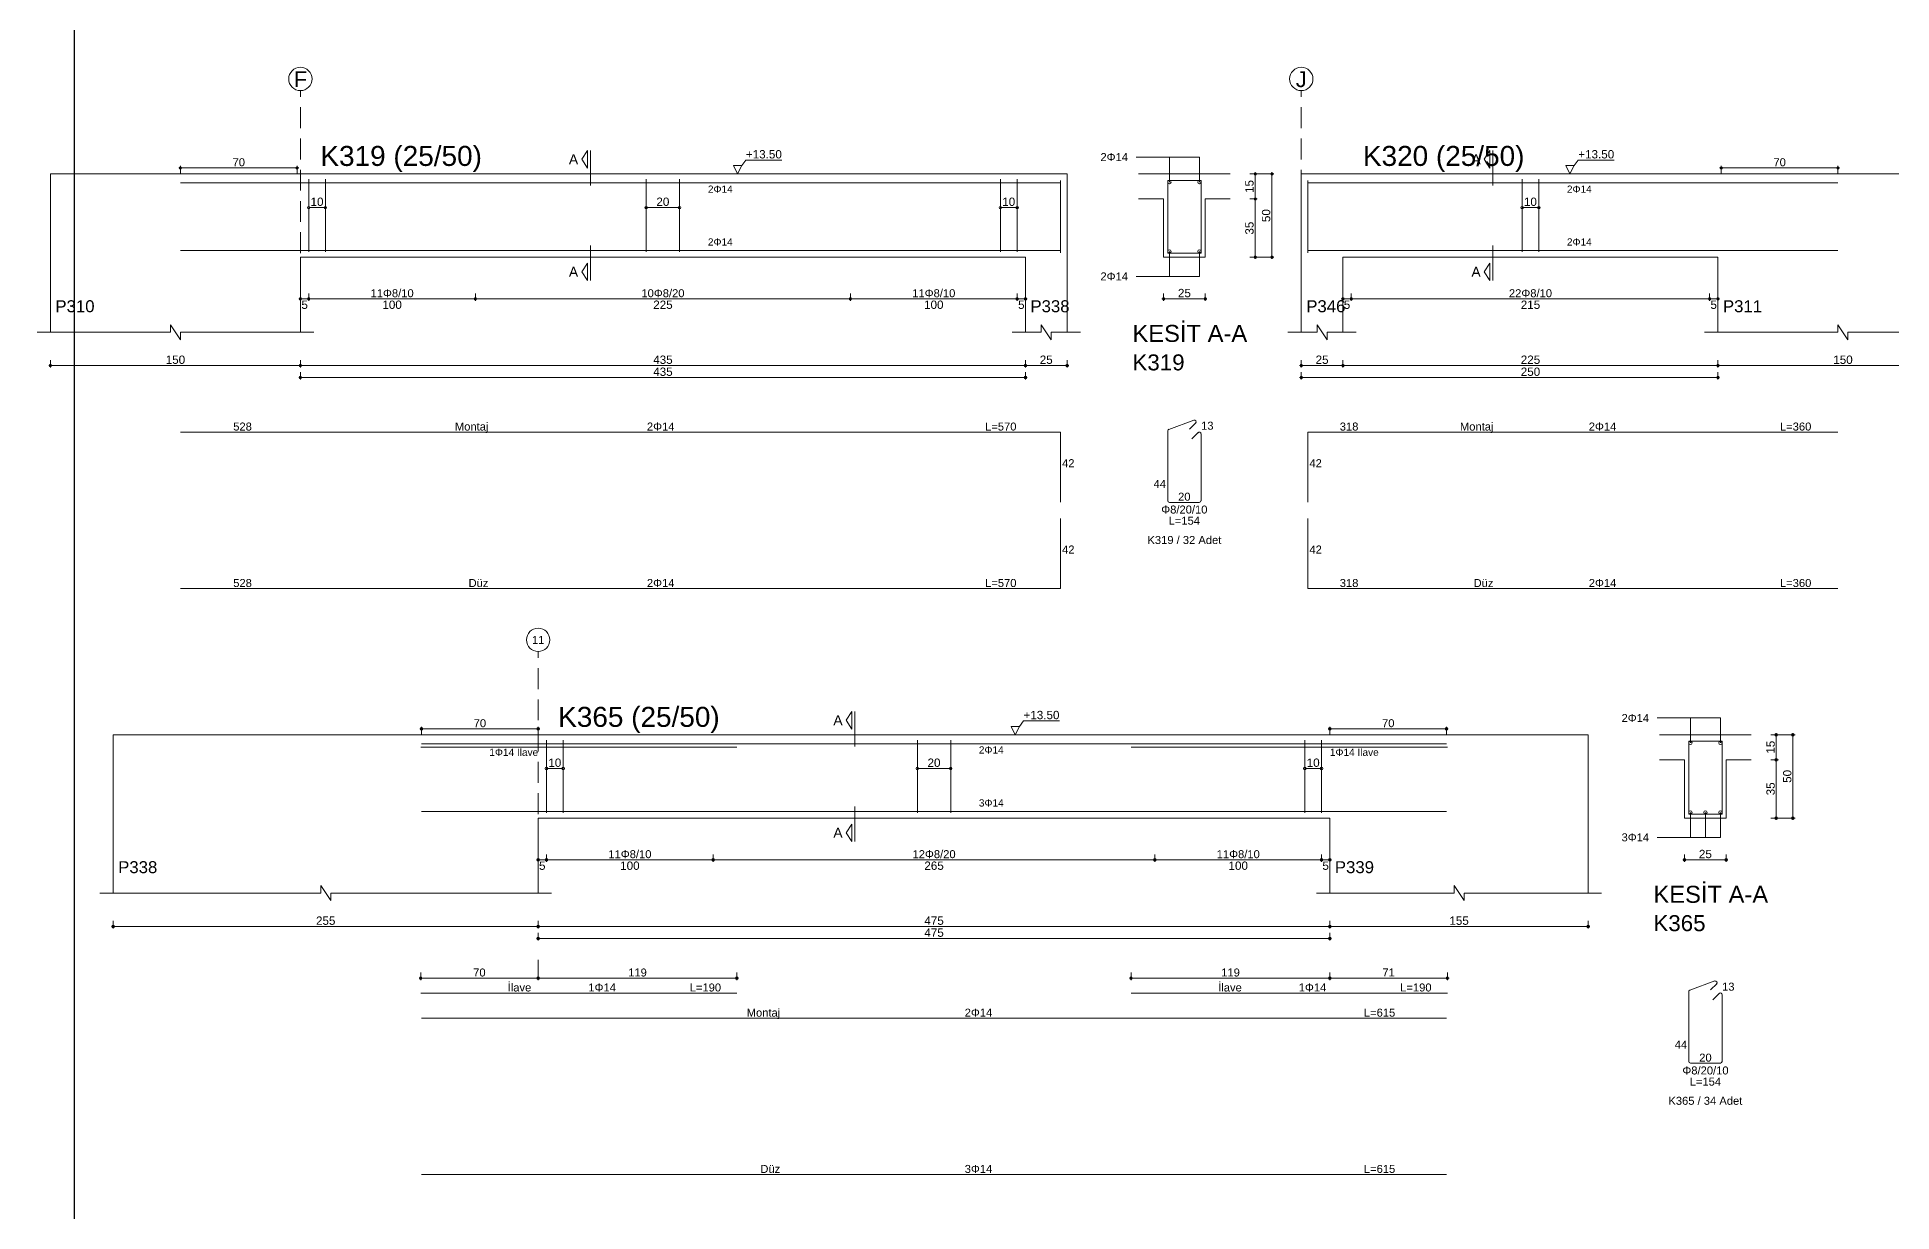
# Model space of a CAD drawing. Header units: millimetres. Extents: x 23801 to 80069, y 9628 to 14137.
# Drawn here: x 68169 to 69839, y 11990 to 13048 of the extents above; entities that cross this region are included whole.
import ezdxf

# ---------------------------------------------------------------- set-up
doc = ezdxf.new("R2010")
doc.units = ezdxf.units.MM
doc.linetypes.add('DASHDOT2', pattern=[12.7, 6.35, -3.175, 0, -3.175])
doc.linetypes.add('DASHED4', pattern=[18.75, 12.5, -6.25])
doc.layers.add('aks', color=251, linetype='DASHDOT2', lineweight=35)
for name, color, linetype in [('Donatı Topl. Uzun. Yazısı', 7, 'Continuous'), ('Donatı Uz. Yazısı', 7, 'Continuous'), ('Donatı Yazısı', 7, 'Continuous'), ('Donatı Çizgisi', 7, 'Continuous'), ('Kiriş', 7, 'Continuous'), ('Standart', 7, 'Continuous'), ('Ölçülendirme', 7, 'Continuous')]:
    doc.layers.add(name, color=color, linetype=linetype)
doc.styles.add('arial_1_18', font='arial.ttf', dxfattribs={"height": 0.2})

# ---------------------------------------------------------------- blocks, each defined once
blk = doc.blocks.new('IDE213Entity7535')
at = {"layer": 'aks', "color": 30, "linetype": 'DASHED4', "lineweight": 5}
blk.add_lwpolyline([(7955.6, 2001.7), (7955.6, 2136.7)], dxfattribs=at)
at = {"layer": 'aks', "color": 1, "linetype": 'Continuous', "lineweight": 5}
blk.add_circle((7955.6, 2143.7), 7, dxfattribs=at)
at = {"layer": 'Donatı Çizgisi', "color": 5, "linetype": 'Continuous', "lineweight": 5}
for points in [[(7883.6, 2081.3), (8411.6, 2081.3)], [(7960.6, 2039.9), (7960.6, 2083.5)], [(7970.6, 2039.9), (7970.6, 2083.5)], [(8163.1, 2039.9), (8163.1, 2083.5)], [(8183.1, 2039.9), (8183.1, 2083.5)], [(8375.6, 2039.9), (8375.6, 2083.5)], [(8385.6, 2039.9), (8385.6, 2083.5)], [(8411.6, 2039.3), (8411.6, 2082.7)], [(8476, 2039.2), (8476, 2082.8)], [(8476, 2082.8), (8496, 2082.8)], [(8496, 2039.2), (8496, 2082.8)], [(7883.6, 2040.7), (8411.6, 2040.7)], [(8476, 2039.2), (8496, 2039.2)], [(8476.6, 1933.4), (8491.6, 1938.9)], [(8489.1, 1933.6), (8492.7, 1937.2)], [(7883.6, 1931.7), (8411.6, 1931.7)], [(8411.6, 1889.7), (8411.6, 1931.7)], [(8476, 1890.6), (8476, 1932.5)], [(8490.4, 1927.7), (8494.2, 1931.5)], [(8496, 1890.6), (8496, 1930.7)], [(8477, 1889.6), (8494.9, 1889.6)], [(8411.6, 1837.9), (8411.6, 1879.9)], [(7883.6, 1837.9), (8411.6, 1837.9)]]:
    blk.add_lwpolyline(points, dxfattribs=at)
for centre in [(8477, 2081.8), (8495, 2081.8), (8477, 2040.2), (8495, 2040.2)]:
    blk.add_circle(centre, 1, dxfattribs=at)
for centre, start, end in [((8492, 1937.9), 315, 110), ((8477, 1932.5), 110, 180), ((8494.9, 1930.7), 0, 135), ((8477, 1890.6), 180, 270), ((8494.9, 1890.6), 270, 0)]:
    blk.add_arc(centre, 1.02, start, end, dxfattribs=at)
at = {"layer": 'Kiriş', "color": 1, "linetype": 'Continuous', "lineweight": 5}
for points in [[(7805.6, 1991.7), (7805.6, 2086.7)], [(7805.6, 2086.7), (8415.6, 2086.7)], [(8415.6, 1991.7), (8415.6, 2086.7)], [(8458.5, 2086.7), (8513.5, 2086.7)], [(8458.5, 2071.7), (8473.5, 2071.7)], [(8473.5, 2036.7), (8473.5, 2071.7)], [(8498.5, 2071.7), (8513.5, 2071.7)], [(8498.5, 2036.7), (8498.5, 2071.7)], [(7955.6, 2036.7), (8390.6, 2036.7)], [(7955.6, 1991.7), (7955.6, 2036.7)], [(8390.6, 1991.7), (8390.6, 2036.7)], [(8473.5, 2036.7), (8498.5, 2036.7)], [(7883.6, 1987.2), (7877.6, 1996.2)], [(7877.6, 1991.7), (7877.6, 1996.2)], [(8406.1, 1987.2), (8400.1, 1996.2)], [(8400.1, 1991.7), (8400.1, 1996.2)], [(7797.6, 1991.7), (7877.6, 1991.7)], [(7883.6, 1991.7), (7963.6, 1991.7)], [(7883.6, 1987.2), (7883.6, 1991.7)], [(8382.6, 1991.7), (8400.1, 1991.7)], [(8406.1, 1991.7), (8423.6, 1991.7)], [(8406.1, 1987.2), (8406.1, 1991.7)]]:
    blk.add_lwpolyline(points, dxfattribs=at)
at = {"layer": 'Ölçülendirme', "color": 1, "linetype": 'Continuous', "lineweight": 5}
for points in [[(8124.4, 2095.5), (8127.9, 2100.7)], [(8127.9, 2090.2), (8124.4, 2095.5)], [(8127.9, 2090.2), (8127.9, 2100.7)], [(8129.6, 2079.7), (8129.6, 2100.7)], [(8220.4, 2091.7), (8222.9, 2095)], [(8222.9, 2095), (8244.4, 2095)], [(8457, 2096.8), (8495, 2096.8)], [(8477, 2081.8), (8477, 2096.8)], [(8495, 2081.8), (8495, 2096.8)], [(7882.6, 2090.3), (7954.6, 2090.3)], [(7883.6, 2087.1), (7883.6, 2091.6)], [(7953.6, 2087.1), (7953.6, 2091.6)], [(8217.9, 2086.7), (8215.4, 2091.7)], [(8215.4, 2091.7), (8220.4, 2091.7)], [(8220.4, 2091.7), (8217.9, 2086.7)], [(8217.9, 2086.7), (8217.9, 2086.7)], [(8525.2, 2086.7), (8539.7, 2086.7)], [(8528.5, 2035.7), (8528.5, 2087.7)], [(8538.5, 2035.7), (8538.5, 2087.7)], [(8525.2, 2071.7), (8529.7, 2071.7)], [(7960.6, 2066.5), (7970.6, 2066.5)], [(8163.1, 2066.5), (8183.1, 2066.5)], [(8375.6, 2066.5), (8385.6, 2066.5)], [(8129.6, 2022.7), (8129.6, 2043.7)], [(8477, 2025.2), (8477, 2040.2)], [(8495, 2025.2), (8495, 2040.2)], [(8525.2, 2036.7), (8539.7, 2036.7)], [(8124.4, 2028), (8127.9, 2033.2)], [(8127.9, 2022.7), (8124.4, 2028)], [(8127.9, 2022.7), (8127.9, 2033.2)], [(7955.6, 2010.5), (7955.6, 2015)], [(7960.6, 2010.5), (7960.6, 2015)], [(8060.6, 2010.5), (8060.6, 2015)], [(8285.6, 2010.5), (8285.6, 2015)], [(8385.6, 2010.5), (8385.6, 2015)], [(8390.6, 2010.5), (8390.6, 2015)], [(8457, 2025.2), (8495, 2025.2)], [(8473.5, 2010.5), (8473.5, 2015)], [(8498.5, 2010.5), (8498.5, 2015)], [(7954.6, 2011.7), (8391.6, 2011.7)], [(8472.5, 2011.7), (8499.5, 2011.7)], [(7804.6, 1971.7), (8416.6, 1971.7)], [(7805.6, 1970.5), (7805.6, 1975)], [(7955.6, 1970.5), (7955.6, 1975)], [(8390.6, 1970.5), (8390.6, 1975)], [(8415.6, 1970.5), (8415.6, 1975)], [(7954.6, 1964.5), (8391.6, 1964.5)], [(7955.6, 1963.3), (7955.6, 1967.8)], [(8390.6, 1963.3), (8390.6, 1967.8)]]:
    blk.add_lwpolyline(points, dxfattribs=at)
for centre in [(7883.6, 2090.3), (7953.6, 2090.3), (8528.5, 2086.7), (8538.5, 2086.7), (8528.5, 2071.7), (7960.6, 2066.5), (7970.6, 2066.5), (8163.1, 2066.5), (8183.1, 2066.5), (8375.6, 2066.5), (8385.6, 2066.5), (8528.5, 2036.7), (8538.5, 2036.7), (7955.6, 2011.7), (7960.6, 2011.7), (7960.6, 2011.7), (8060.6, 2011.7), (8060.6, 2011.7), (8285.6, 2011.7), (8285.6, 2011.7), (8385.6, 2011.7), (8385.6, 2011.7), (8390.6, 2011.7), (8473.5, 2011.7), (8498.5, 2011.7), (7805.6, 1971.7), (7955.6, 1971.7), (7955.6, 1971.7), (8390.6, 1971.7), (8390.6, 1971.7), (8415.6, 1971.7), (7955.6, 1964.5), (8390.6, 1964.5)]:
    blk.add_circle(centre, 0.75, dxfattribs=at)
at = {"layer": 'aks', "color": 1, "linetype": 'Continuous', "lineweight": 5, "style": 'arial_1_18'}
blk.add_text('F', height=9.45, dxfattribs=at).set_placement((7951.6, 2138.8))
at = {"layer": 'Donatı Topl. Uzun. Yazısı', "color": 1, "linetype": 'Continuous', "lineweight": 5, "style": 'arial_1_18'}
for s, p in [('L=570', (8366.4, 1932.7)), ('L=154', (8476.5, 1876.2)), ('L=570', (8366.4, 1838.8))]:
    blk.add_text(s, height=4.8, dxfattribs=at).set_placement(p)
at = {"layer": 'Donatı Uz. Yazısı', "color": 1, "linetype": 'Continuous', "lineweight": 5, "style": 'arial_1_18'}
for s, p in [('528', (7915.3, 1932.7)), ('13', (8496, 1933.2)), ('42', (8412.6, 1910.7)), ('44', (8467.5, 1898.3)), ('20', (8482.2, 1890.6)), ('42', (8412.6, 1858.9)), ('528', (7915.3, 1838.8))]:
    blk.add_text(s, height=4.8, dxfattribs=at).set_placement(p)
at = {"layer": 'Donatı Yazısı', "color": 5, "linetype": 'Continuous', "lineweight": 5, "style": 'arial_1_18'}
for s, p in [('2Φ14', (8435.6, 2094.4)), ('2Φ14', (8435.6, 2022.8)), ('2Φ14', (8163.5, 1932.7)), ('Φ8/20/10', (8472.1, 1882.9)), ('K319 / 32 Adet', (8463.8, 1864.6)), ('2Φ14', (8163.5, 1838.8))]:
    blk.add_text(s, height=4.8, dxfattribs=at).set_placement(p)
for p in [(8200.1, 2075.4), (8200.1, 2043.7)]:
    blk.add_text('2Φ14', height=4.32, rotation=360, dxfattribs=at).set_placement(p)
at = {"layer": 'Donatı Yazısı', "color": 1, "linetype": 'Continuous', "lineweight": 5, "style": 'arial_1_18'}
for s, p in [('Montaj', (8048.3, 1932.7)), ('Düz', (8056.5, 1838.8))]:
    blk.add_text(s, height=4.8, dxfattribs=at).set_placement(p)
at = {"layer": 'Kiriş', "color": 1, "linetype": 'Continuous', "lineweight": 5, "style": 'arial_1_18'}
for s, height, p in [('K319 (25/50)', 12, (7967.6, 2091.5)), ('P310', 7.2, (7808.6, 2003.7)), ('P338', 7.2, (8393.6, 2003.7)), ('KESİT A-A', 10.2, (8454.8, 1985.9)), ('K319', 9.6, (8454.8, 1968.8))]:
    blk.add_text(s, height=height, dxfattribs=at).set_placement(p)
at = {"layer": 'Ölçülendirme', "color": 1, "linetype": 'Continuous', "lineweight": 5, "style": 'arial_1_18'}
for s, height, p in [('70', 4.8, (7914.9, 2091.3)), ('A', 5.95, (8116.7, 2092.5)), ('+13.50', 5, (8222.9, 2096)), ('A', 5.95, (8116.7, 2025)), ('25', 5, (8482.1, 2012.7)), ('5', 5, (7956.2, 2005.7)), ('100', 5, (8004.8, 2005.7)), ('225', 5, (8167.3, 2005.7)), ('100', 5, (8329.8, 2005.7)), ('5', 5, (8386.2, 2005.7)), ('150', 5, (7874.8, 1972.7)), ('435', 5, (8167.3, 1972.7)), ('435', 5, (8167.3, 1965.5)), ('25', 5, (8399.2, 1972.7))]:
    blk.add_text(s, height=height, dxfattribs=at).set_placement(p)
for s, rotation, p in [('15', 90, (8527.5, 2075.3)), ('10', 360, (7961.7, 2067.5)), ('20', 360, (8169.2, 2067.5)), ('10', 360, (8376.7, 2067.5)), ('50', 90, (8537.5, 2057.8)), ('35', 90, (8527.5, 2050.3))]:
    blk.add_text(s, height=5, rotation=rotation, dxfattribs=at).set_placement(p)
at = {"layer": 'Ölçülendirme', "color": 5, "linetype": 'Continuous', "lineweight": 5, "style": 'arial_1_18'}
for s, p in [('11Φ8/10', (7997.7, 2012.7)), ('10Φ8/20', (8160.2, 2012.7)), ('11Φ8/10', (8322.7, 2012.7))]:
    blk.add_text(s, height=4.8, dxfattribs=at).set_placement(p)
blk = doc.blocks.new('IDE213Entity7536')
at = {"layer": 'aks', "color": 30, "linetype": 'DASHED4', "lineweight": 5}
blk.add_lwpolyline([(8556.1, 2001.7), (8556.1, 2136.7)], dxfattribs=at)
at = {"layer": 'aks', "color": 1, "linetype": 'Continuous', "lineweight": 5}
blk.add_circle((8556.1, 2143.7), 7, dxfattribs=at)
at = {"layer": 'Donatı Çizgisi', "color": 5, "linetype": 'Continuous', "lineweight": 5}
for points in [[(8560.1, 2039.3), (8560.1, 2082.7)], [(8560.1, 2081.3), (8878.1, 2081.3)], [(8688.6, 2039.9), (8688.6, 2083.5)], [(8698.6, 2039.9), (8698.6, 2083.5)], [(9016.4, 2039.2), (9016.4, 2082.8)], [(9016.4, 2082.8), (9036.4, 2082.8)], [(9036.4, 2039.2), (9036.4, 2082.8)], [(8560.1, 2040.7), (8878.1, 2040.7)], [(9016.4, 2039.2), (9036.4, 2039.2)], [(9017.1, 1933.4), (9032.1, 1938.9)], [(9029.5, 1933.6), (9033.2, 1937.2)], [(8560.1, 1889.7), (8560.1, 1931.7)], [(8560.1, 1931.7), (8878.1, 1931.7)], [(9016.4, 1890.6), (9016.4, 1932.5)], [(9030.9, 1927.7), (9034.7, 1931.5)], [(9036.4, 1890.6), (9036.4, 1930.7)], [(9017.4, 1889.6), (9035.4, 1889.6)], [(8560.1, 1837.9), (8560.1, 1879.9)], [(8560.1, 1837.9), (8878.1, 1837.9)]]:
    blk.add_lwpolyline(points, dxfattribs=at)
for centre in [(9017.4, 2081.8), (9035.4, 2081.8), (9017.4, 2040.2), (9035.4, 2040.2)]:
    blk.add_circle(centre, 1, dxfattribs=at)
for centre, start, end in [((9032.4, 1937.9), 315, 110), ((9017.4, 1932.5), 110, 180), ((9035.4, 1930.7), 0, 135), ((9017.4, 1890.6), 180, 270), ((9035.4, 1890.6), 270, 0)]:
    blk.add_arc(centre, 1.02, start, end, dxfattribs=at)
at = {"layer": 'Kiriş', "color": 1, "linetype": 'Continuous', "lineweight": 5}
for points in [[(8556.1, 1991.7), (8556.1, 2086.7)], [(8556.1, 2086.7), (8956.1, 2086.7)], [(8956.1, 1991.7), (8956.1, 2086.7)], [(8998.9, 2086.7), (9053.9, 2086.7)], [(8998.9, 2071.7), (9013.9, 2071.7)], [(9013.9, 2036.7), (9013.9, 2071.7)], [(9038.9, 2071.7), (9053.9, 2071.7)], [(9038.9, 2036.7), (9038.9, 2071.7)], [(8581.1, 2036.7), (8806.1, 2036.7)], [(8581.1, 1991.7), (8581.1, 2036.7)], [(8806.1, 1991.7), (8806.1, 2036.7)], [(9013.9, 2036.7), (9038.9, 2036.7)], [(8571.6, 1987.2), (8565.6, 1996.2)], [(8565.6, 1991.7), (8565.6, 1996.2)], [(8884.1, 1987.2), (8878.1, 1996.2)], [(8878.1, 1991.7), (8878.1, 1996.2)], [(8548.1, 1991.7), (8565.6, 1991.7)], [(8571.6, 1991.7), (8589.1, 1991.7)], [(8571.6, 1987.2), (8571.6, 1991.7)], [(8798.1, 1991.7), (8878.1, 1991.7)], [(8884.1, 1991.7), (8964.1, 1991.7)], [(8884.1, 1987.2), (8884.1, 1991.7)]]:
    blk.add_lwpolyline(points, dxfattribs=at)
at = {"layer": 'Ölçülendirme', "color": 1, "linetype": 'Continuous', "lineweight": 5}
for points in [[(8665.8, 2095.5), (8669.3, 2100.7)], [(8669.3, 2090.2), (8665.8, 2095.5)], [(8669.3, 2090.2), (8669.3, 2100.7)], [(8671.1, 2079.7), (8671.1, 2100.7)], [(8719.8, 2091.7), (8722.3, 2095)], [(8722.3, 2095), (8743.9, 2095)], [(8997.4, 2096.8), (9035.4, 2096.8)], [(9017.4, 2081.8), (9017.4, 2096.8)], [(9035.4, 2081.8), (9035.4, 2096.8)], [(8717.3, 2086.7), (8714.8, 2091.7)], [(8714.8, 2091.7), (8719.8, 2091.7)], [(8719.8, 2091.7), (8717.3, 2086.7)], [(8717.3, 2086.7), (8717.3, 2086.7)], [(8807.1, 2090.3), (8879.1, 2090.3)], [(8808.1, 2087.1), (8808.1, 2091.6)], [(8878.1, 2087.1), (8878.1, 2091.6)], [(9065.7, 2086.7), (9080.2, 2086.7)], [(9068.9, 2035.7), (9068.9, 2087.7)], [(9078.9, 2035.7), (9078.9, 2087.7)], [(9065.7, 2071.7), (9070.2, 2071.7)], [(8688.6, 2066.5), (8698.6, 2066.5)], [(8671.1, 2022.7), (8671.1, 2043.7)], [(9017.4, 2025.2), (9017.4, 2040.2)], [(9035.4, 2025.2), (9035.4, 2040.2)], [(9065.7, 2036.7), (9080.2, 2036.7)], [(8665.8, 2028), (8669.3, 2033.2)], [(8669.3, 2022.7), (8665.8, 2028)], [(8669.3, 2022.7), (8669.3, 2033.2)], [(8581.1, 2010.5), (8581.1, 2015)], [(8586.1, 2010.5), (8586.1, 2015)], [(8801.1, 2010.5), (8801.1, 2015)], [(8806.1, 2010.5), (8806.1, 2015)], [(8997.4, 2025.2), (9035.4, 2025.2)], [(9013.9, 2010.5), (9013.9, 2015)], [(9038.9, 2010.5), (9038.9, 2015)], [(8580.1, 2011.7), (8807.1, 2011.7)], [(9012.9, 2011.7), (9039.9, 2011.7)], [(8555.1, 1971.7), (8957.1, 1971.7)], [(8556.1, 1970.5), (8556.1, 1975)], [(8581.1, 1970.5), (8581.1, 1975)], [(8806.1, 1970.5), (8806.1, 1975)], [(8956.1, 1970.5), (8956.1, 1975)], [(8555.1, 1964.5), (8807.1, 1964.5)], [(8556.1, 1963.3), (8556.1, 1967.8)], [(8806.1, 1963.3), (8806.1, 1967.8)]]:
    blk.add_lwpolyline(points, dxfattribs=at)
for centre in [(8808.1, 2090.3), (8878.1, 2090.3), (9068.9, 2086.7), (9078.9, 2086.7), (9068.9, 2071.7), (8688.6, 2066.5), (8698.6, 2066.5), (9068.9, 2036.7), (9078.9, 2036.7), (8581.1, 2011.7), (8586.1, 2011.7), (8586.1, 2011.7), (8801.1, 2011.7), (8801.1, 2011.7), (8806.1, 2011.7), (9013.9, 2011.7), (9038.9, 2011.7), (8556.1, 1971.7), (8581.1, 1971.7), (8581.1, 1971.7), (8806.1, 1971.7), (8806.1, 1971.7), (8956.1, 1971.7), (8556.1, 1964.5), (8806.1, 1964.5)]:
    blk.add_circle(centre, 0.75, dxfattribs=at)
at = {"layer": 'aks', "color": 1, "linetype": 'Continuous', "lineweight": 5, "style": 'arial_1_18'}
blk.add_text('J', height=9.45, dxfattribs=at).set_placement((8552.8, 2138.8))
at = {"layer": 'Donatı Topl. Uzun. Yazısı', "color": 1, "linetype": 'Continuous', "lineweight": 5, "style": 'arial_1_18'}
for s, p in [('L=360', (8843.3, 1932.7)), ('L=154', (9017, 1876.2)), ('L=360', (8843.3, 1838.8))]:
    blk.add_text(s, height=4.8, dxfattribs=at).set_placement(p)
at = {"layer": 'Donatı Uz. Yazısı', "color": 1, "linetype": 'Continuous', "lineweight": 5, "style": 'arial_1_18'}
for s, p in [('318', (8579.2, 1932.7)), ('13', (9036.4, 1933.2)), ('42', (8561, 1910.7)), ('44', (9008, 1898.3)), ('20', (9022.7, 1890.6)), ('42', (8561, 1858.9)), ('318', (8579.2, 1838.8))]:
    blk.add_text(s, height=4.8, dxfattribs=at).set_placement(p)
at = {"layer": 'Donatı Yazısı', "color": 5, "linetype": 'Continuous', "lineweight": 5, "style": 'arial_1_18'}
for s, p in [('2Φ14', (8976.1, 2094.4)), ('2Φ14', (8976.1, 2022.8)), ('2Φ14', (8728.6, 1932.7)), ('Φ8/10', (9017.2, 1882.9)), ('K320 / 22 Adet', (9004.2, 1864.6)), ('2Φ14', (8728.6, 1838.8))]:
    blk.add_text(s, height=4.8, dxfattribs=at).set_placement(p)
for p in [(8715.5, 2075.4), (8715.5, 2043.7)]:
    blk.add_text('2Φ14', height=4.32, rotation=360, dxfattribs=at).set_placement(p)
at = {"layer": 'Donatı Yazısı', "color": 1, "linetype": 'Continuous', "lineweight": 5, "style": 'arial_1_18'}
for s, p in [('Montaj', (8651.3, 1932.7)), ('Düz', (8659.5, 1838.8))]:
    blk.add_text(s, height=4.8, dxfattribs=at).set_placement(p)
at = {"layer": 'Kiriş', "color": 1, "linetype": 'Continuous', "lineweight": 5, "style": 'arial_1_18'}
for s, height, p in [('K320 (25/50)', 12, (8593.1, 2091.5)), ('P346', 7.2, (8559.1, 2003.7)), ('P311', 7.2, (8809.1, 2003.7)), ('KESİT A-A', 10.2, (8995.2, 1985.9)), ('K320', 9.6, (8995.2, 1968.8))]:
    blk.add_text(s, height=height, dxfattribs=at).set_placement(p)
at = {"layer": 'Ölçülendirme', "color": 1, "linetype": 'Continuous', "lineweight": 5, "style": 'arial_1_18'}
for s, height, p in [('A', 5.95, (8658.2, 2092.5)), ('+13.50', 5, (8722.3, 2096)), ('70', 4.8, (8839.4, 2091.3)), ('A', 5.95, (8658.2, 2025)), ('25', 5, (9022.5, 2012.7)), ('5', 5, (8581.6, 2005.7)), ('215', 5, (8687.8, 2005.7)), ('5', 5, (8801.6, 2005.7)), ('25', 5, (8564.7, 1972.7)), ('225', 5, (8687.8, 1972.7)), ('250', 5, (8687.8, 1965.5)), ('150', 5, (8875.3, 1972.7))]:
    blk.add_text(s, height=height, dxfattribs=at).set_placement(p)
for s, rotation, p in [('15', 90, (9068, 2075.3)), ('10', 360, (8689.7, 2067.5)), ('50', 90, (9078, 2057.8)), ('35', 90, (9068, 2050.3))]:
    blk.add_text(s, height=5, rotation=rotation, dxfattribs=at).set_placement(p)
at = {"layer": 'Ölçülendirme', "color": 5, "linetype": 'Continuous', "lineweight": 5, "style": 'arial_1_18'}
blk.add_text('22Φ8/10', height=4.8, dxfattribs=at).set_placement((8680.7, 2012.7))
blk = doc.blocks.new('IDE213Entity7568')
at = {"layer": 'aks', "color": 30, "linetype": 'DASHED4', "lineweight": 5}
for points in [[(8094, 1648.6), (8094, 1783.6)], [(8094, 1587.6), (8094, 1598.6)]]:
    blk.add_lwpolyline(points, dxfattribs=at)
at = {"layer": 'aks', "color": 1, "linetype": 'Continuous', "lineweight": 5}
blk.add_circle((8094, 1790.6), 7, dxfattribs=at)
at = {"layer": 'Donatı Çizgisi', "color": 5, "linetype": 'Continuous', "lineweight": 5}
for points in [[(8023.5, 1726.2), (8213.2, 1726.2)], [(8024, 1728.2), (8639, 1728.2)], [(8099, 1686.8), (8099, 1730.4)], [(8109, 1686.8), (8109, 1730.4)], [(8321.5, 1686.8), (8321.5, 1730.4)], [(8341.5, 1686.8), (8341.5, 1730.4)], [(8449.7, 1726.2), (8639.5, 1726.2)], [(8554, 1686.8), (8554, 1730.4)], [(8564, 1686.8), (8564, 1730.4)], [(8784.3, 1686.1), (8784.3, 1729.8)], [(8784.3, 1729.8), (8804.3, 1729.8)], [(8804.3, 1686.1), (8804.3, 1729.8)], [(8024, 1687.6), (8639, 1687.6)], [(8784.3, 1686.1), (8804.3, 1686.1)], [(8785, 1580.4), (8800, 1585.9)], [(8797.4, 1580.5), (8801.1, 1584.2)], [(8023.5, 1578.6), (8213.2, 1578.6)], [(8449.7, 1578.6), (8639.5, 1578.6)], [(8784.3, 1537.6), (8784.3, 1579.4)], [(8798.8, 1574.6), (8802.6, 1578.4)], [(8804.3, 1537.6), (8804.3, 1577.7)], [(8024, 1563.5), (8639, 1563.5)], [(8785.3, 1536.5), (8803.3, 1536.5)], [(8024, 1469.7), (8639, 1469.7)]]:
    blk.add_lwpolyline(points, dxfattribs=at)
for centre in [(8785.3, 1728.8), (8803.3, 1728.8), (8785.3, 1687.1), (8794.3, 1687.1), (8803.3, 1687.1)]:
    blk.add_circle(centre, 1, dxfattribs=at)
for centre, start, end in [((8785.3, 1579.4), 110, 180), ((8800.3, 1584.9), 315, 110), ((8803.3, 1577.7), 0, 135), ((8785.3, 1537.6), 180, 270), ((8803.3, 1537.6), 270, 0)]:
    blk.add_arc(centre, 1.02, start, end, dxfattribs=at)
at = {"layer": 'Kiriş', "color": 1, "linetype": 'Continuous', "lineweight": 5}
for points in [[(7839, 1638.6), (7839, 1733.6)], [(7839, 1733.6), (8724, 1733.6)], [(8724, 1638.6), (8724, 1733.6)], [(8766.8, 1733.6), (8821.8, 1733.6)], [(8766.8, 1718.6), (8781.8, 1718.6)], [(8781.8, 1683.6), (8781.8, 1718.6)], [(8806.8, 1718.6), (8821.8, 1718.6)], [(8806.8, 1683.6), (8806.8, 1718.6)], [(8094, 1683.6), (8569, 1683.6)], [(8094, 1638.6), (8094, 1683.6)], [(8569, 1638.6), (8569, 1683.6)], [(8781.8, 1683.6), (8806.8, 1683.6)], [(7831, 1638.6), (7963.5, 1638.6)], [(7969.5, 1634.1), (7963.5, 1643.1)], [(7963.5, 1638.6), (7963.5, 1643.1)], [(7969.5, 1638.6), (8102, 1638.6)], [(7969.5, 1634.1), (7969.5, 1638.6)], [(8561, 1638.6), (8643.5, 1638.6)], [(8649.5, 1634.1), (8643.5, 1643.1)], [(8643.5, 1638.6), (8643.5, 1643.1)], [(8649.5, 1638.6), (8732, 1638.6)], [(8649.5, 1634.1), (8649.5, 1638.6)]]:
    blk.add_lwpolyline(points, dxfattribs=at)
at = {"layer": 'Ölçülendirme', "color": 1, "linetype": 'Continuous', "lineweight": 5}
for points in [[(8278.7, 1742.4), (8282.2, 1747.6)], [(8282.2, 1737.1), (8282.2, 1747.6)], [(8284, 1726.6), (8284, 1747.6)], [(8023, 1737.2), (8095, 1737.2)], [(8024, 1734), (8024, 1738.5)], [(8094, 1734), (8094, 1738.5)], [(8282.2, 1737.1), (8278.7, 1742.4)], [(8380.2, 1733.6), (8377.7, 1738.6)], [(8377.7, 1738.6), (8382.7, 1738.6)], [(8382.7, 1738.6), (8380.2, 1733.6)], [(8382.7, 1738.6), (8385.2, 1742)], [(8385.2, 1742), (8406.8, 1742)], [(8568, 1737.2), (8640, 1737.2)], [(8569, 1734), (8569, 1738.5)], [(8639, 1734), (8639, 1738.5)], [(8765.3, 1743.8), (8803.3, 1743.8)], [(8785.3, 1728.8), (8785.3, 1743.8)], [(8803.3, 1728.8), (8803.3, 1743.8)], [(8380.2, 1733.6), (8380.2, 1733.6)], [(8833.6, 1733.6), (8848.1, 1733.6)], [(8836.8, 1682.6), (8836.8, 1734.6)], [(8846.8, 1682.6), (8846.8, 1734.6)], [(8833.6, 1718.6), (8838.1, 1718.6)], [(8099, 1713.4), (8109, 1713.4)], [(8321.5, 1713.4), (8341.5, 1713.4)], [(8554, 1713.4), (8564, 1713.4)], [(8284, 1669.6), (8284, 1690.6)], [(8785.3, 1672.1), (8785.3, 1687.1)], [(8794.3, 1672.1), (8794.3, 1687.1)], [(8803.3, 1672.1), (8803.3, 1687.1)], [(8833.6, 1683.6), (8848.1, 1683.6)], [(8278.7, 1674.9), (8282.2, 1680.1)], [(8282.2, 1669.6), (8278.7, 1674.9)], [(8282.2, 1669.6), (8282.2, 1680.1)], [(8765.3, 1672.1), (8803.3, 1672.1)], [(8093, 1658.6), (8570, 1658.6)], [(8094, 1657.4), (8094, 1661.9)], [(8099, 1657.4), (8099, 1661.9)], [(8199, 1657.4), (8199, 1661.9)], [(8464, 1657.4), (8464, 1661.9)], [(8564, 1657.4), (8564, 1661.9)], [(8569, 1657.4), (8569, 1661.9)], [(8780.8, 1658.6), (8807.8, 1658.6)], [(8781.8, 1657.4), (8781.8, 1661.9)], [(8806.8, 1657.4), (8806.8, 1661.9)], [(7838, 1618.6), (8725, 1618.6)], [(7839, 1617.4), (7839, 1621.9)], [(8094, 1617.4), (8094, 1621.9)], [(8094, 1610.2), (8094, 1614.7)], [(8569, 1617.4), (8569, 1621.9)], [(8569, 1610.2), (8569, 1614.7)], [(8724, 1617.4), (8724, 1621.9)], [(8093, 1611.4), (8570, 1611.4)], [(8022.5, 1587.6), (8095, 1587.6)], [(8023.5, 1586.4), (8023.5, 1590.9)], [(8093, 1587.6), (8214.2, 1587.6)], [(8094, 1586.4), (8094, 1590.9)], [(8094, 1586.4), (8094, 1590.9)], [(8213.2, 1586.4), (8213.2, 1590.9)], [(8448.7, 1587.6), (8570, 1587.6)], [(8449.7, 1586.4), (8449.7, 1590.9)], [(8568, 1587.6), (8640.5, 1587.6)], [(8569, 1586.4), (8569, 1590.9)], [(8569, 1586.4), (8569, 1590.9)], [(8639.5, 1586.4), (8639.5, 1590.9)]]:
    blk.add_lwpolyline(points, dxfattribs=at)
for centre in [(8024, 1737.2), (8094, 1737.2), (8569, 1737.2), (8639, 1737.2), (8836.8, 1733.6), (8846.8, 1733.6), (8099, 1713.4), (8109, 1713.4), (8321.5, 1713.4), (8341.5, 1713.4), (8554, 1713.4), (8564, 1713.4), (8836.8, 1718.6), (8836.8, 1683.6), (8846.8, 1683.6), (8094, 1658.6), (8099, 1658.6), (8099, 1658.6), (8199, 1658.6), (8199, 1658.6), (8464, 1658.6), (8464, 1658.6), (8564, 1658.6), (8564, 1658.6), (8569, 1658.6), (8781.8, 1658.6), (8806.8, 1658.6), (7839, 1618.6), (8094, 1618.6), (8094, 1618.6), (8569, 1618.6), (8569, 1618.6), (8724, 1618.6), (8094, 1611.4), (8569, 1611.4), (8023.5, 1587.6), (8094, 1587.6), (8094, 1587.6), (8213.2, 1587.6), (8449.7, 1587.6), (8569, 1587.6), (8569, 1587.6), (8639.5, 1587.6)]:
    blk.add_circle(centre, 0.75, dxfattribs=at)
at = {"layer": 'aks', "color": 1, "linetype": 'Continuous', "lineweight": 5, "style": 'arial_1_18'}
blk.add_text('11', height=4.73, dxfattribs=at).set_placement((8090.3, 1788.2))
at = {"layer": 'Donatı Topl. Uzun. Yazısı', "color": 1, "linetype": 'Continuous', "lineweight": 5, "style": 'arial_1_18'}
for s, p in [('L=190', (8184.9, 1579.6)), ('L=190', (8611.2, 1579.6)), ('L=615', (8589.4, 1564.5)), ('L=154', (8784.9, 1523.1)), ('L=615', (8589.4, 1470.7))]:
    blk.add_text(s, height=4.8, dxfattribs=at).set_placement(p)
at = {"layer": 'Donatı Uz. Yazısı', "color": 1, "linetype": 'Continuous', "lineweight": 5, "style": 'arial_1_18'}
for s, p in [('13', (8804.3, 1580.1)), ('44', (8775.9, 1545.3)), ('20', (8790.6, 1537.5))]:
    blk.add_text(s, height=4.8, dxfattribs=at).set_placement(p)
at = {"layer": 'Donatı Yazısı', "color": 5, "linetype": 'Continuous', "lineweight": 5, "style": 'arial_1_18'}
for s, height, p in [('2Φ14', 4.8, (8744, 1741.3)), ('1Φ14 İlave', 4.32, (8064.7, 1721)), ('1Φ14 İlave', 4.32, (8569, 1721)), ('3Φ14', 4.8, (8744, 1669.7)), ('1Φ14', 4.8, (8124.1, 1579.6)), ('1Φ14', 4.8, (8550.3, 1579.6)), ('2Φ14', 4.8, (8349.9, 1564.5)), ('Φ8/20/10', 4.8, (8780.5, 1529.8)), ('K365 / 34 Adet', 4.8, (8772.1, 1511.6)), ('3Φ14', 4.8, (8349.9, 1470.7))]:
    blk.add_text(s, height=height, dxfattribs=at).set_placement(p)
for s, p in [('2Φ14', (8358.4, 1722.4)), ('3Φ14', (8358.4, 1690.6))]:
    blk.add_text(s, height=4.32, rotation=360, dxfattribs=at).set_placement(p)
at = {"layer": 'Donatı Yazısı', "color": 1, "linetype": 'Continuous', "lineweight": 5, "style": 'arial_1_18'}
for s, p in [('İlave', (8075.7, 1579.6)), ('İlave', (8502, 1579.6)), ('Montaj', (8219.1, 1564.5)), ('Düz', (8227.3, 1470.7))]:
    blk.add_text(s, height=4.8, dxfattribs=at).set_placement(p)
at = {"layer": 'Kiriş', "color": 1, "linetype": 'Continuous', "lineweight": 5, "style": 'arial_1_18'}
for s, height, p in [('K365 (25/50)', 12, (8106, 1738.4)), ('P338', 7.2, (7842, 1650.6)), ('P339', 7.2, (8572, 1650.6)), ('KESİT A-A', 10.2, (8763.1, 1632.8)), ('K365', 9.6, (8763.1, 1615.8))]:
    blk.add_text(s, height=height, dxfattribs=at).set_placement(p)
at = {"layer": 'Ölçülendirme', "color": 1, "linetype": 'Continuous', "lineweight": 5, "style": 'arial_1_18'}
for s, height, p in [('+13.50', 5, (8385.2, 1743)), ('70', 4.8, (8055.3, 1738.2)), ('A', 5.95, (8271.1, 1739.4)), ('70', 4.8, (8600.3, 1738.2)), ('A', 5.95, (8271.1, 1671.9)), ('25', 5, (8790.4, 1659.6)), ('5', 5, (8094.5, 1652.6)), ('100', 5, (8143.2, 1652.6)), ('265', 5, (8325.7, 1652.6)), ('100', 5, (8508.2, 1652.6)), ('5', 5, (8564.5, 1652.6)), ('255', 5, (7960.7, 1619.6)), ('475', 5, (8325.7, 1619.6)), ('475', 5, (8325.7, 1612.4)), ('155', 5, (8640.7, 1619.6))]:
    blk.add_text(s, height=height, dxfattribs=at).set_placement(p)
for s, rotation, p in [('15', 90, (8835.9, 1722.3)), ('10', 360, (8100.1, 1714.4)), ('20', 360, (8327.6, 1714.4)), ('10', 360, (8555.1, 1714.4)), ('35', 90, (8835.9, 1697.3)), ('50', 90, (8845.9, 1704.8))]:
    blk.add_text(s, height=5, rotation=rotation, dxfattribs=at).set_placement(p)
at = {"layer": 'Ölçülendirme', "color": 5, "linetype": 'Continuous', "lineweight": 5, "style": 'arial_1_18'}
for s, p in [('11Φ8/10', (8136.1, 1659.6)), ('12Φ8/20', (8318.6, 1659.6)), ('11Φ8/10', (8501.1, 1659.6)), ('70', (8055, 1588.6)), ('119', (8148, 1588.6)), ('119', (8503.8, 1588.6)), ('71', (8600.5, 1588.6))]:
    blk.add_text(s, height=4.8, dxfattribs=at).set_placement(p)

msp = doc.modelspace()

# ---------------------------------------------------------------- linework, layer by layer
msp.add_line((68202.9, 14137.3), (68202.9, 9637.3))

# ---------------------------------------------------------------- block references
at = {"layer": 'Standart', "xscale": 1.5, "yscale": 1.5, "zscale": 1.5}
for name, p in [('IDE213Entity7535', (56473, 9794.3)), ('IDE213Entity7536', (56473, 9794.3)), ('IDE213Entity7568', (56479.4, 9819))]:
    msp.add_blockref(name, p, dxfattribs=at)

doc.saveas('drawing.dxf')
